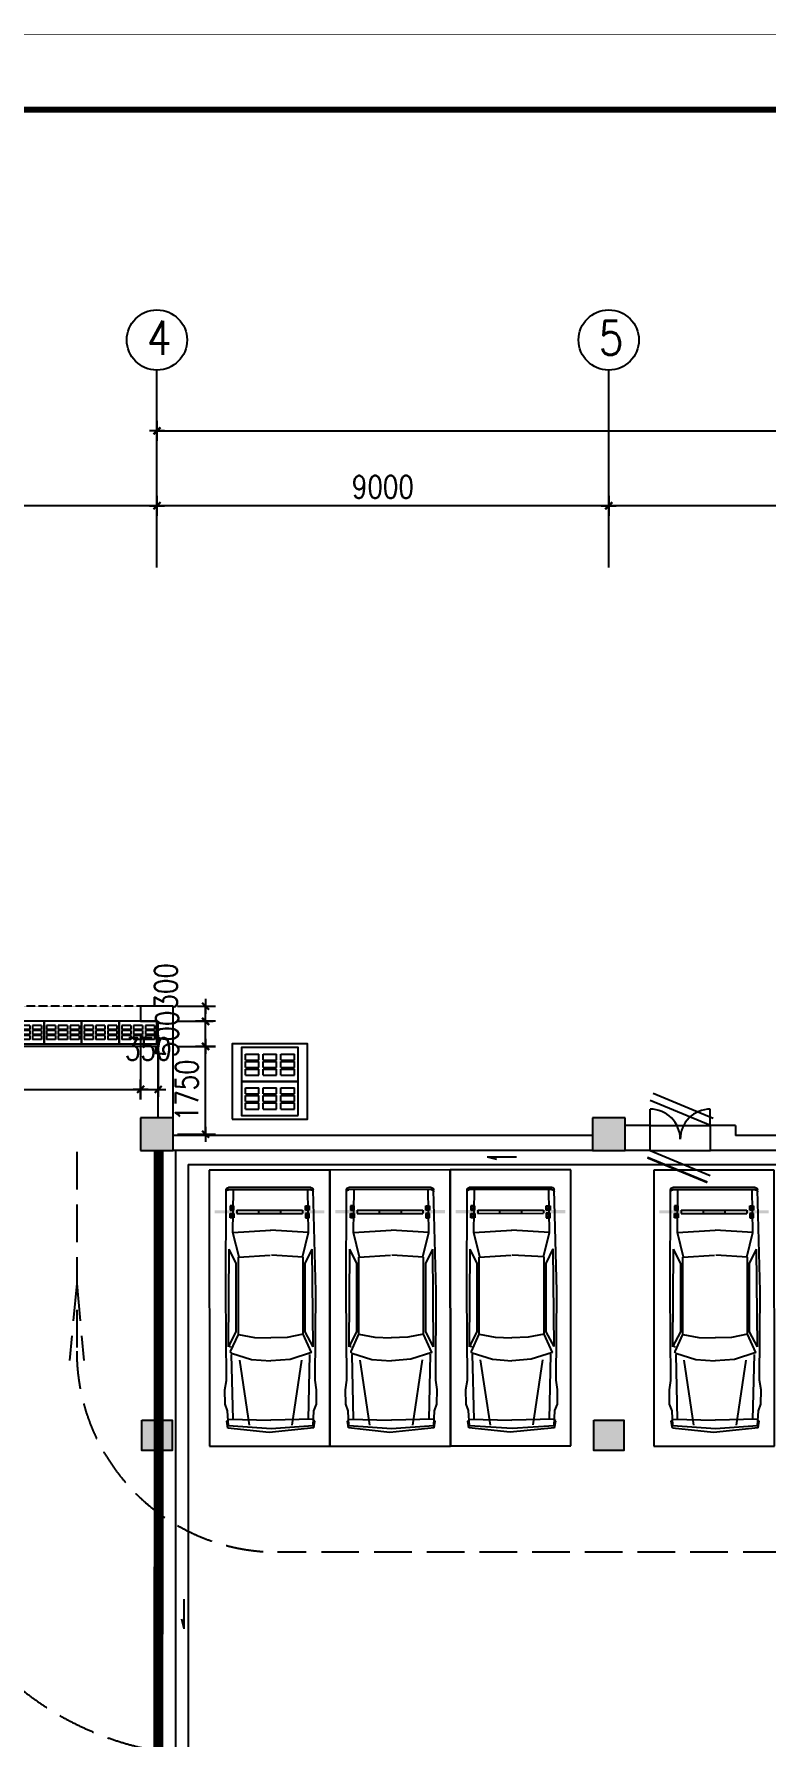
# Model space of a CAD drawing. Extents: x 953929 to 1132291, y -67290 to 107124.
# Drawn here: x 998695 to 1013275, y 73196 to 107124 of the extents above; entities that cross this region are included whole.
import ezdxf

# ---------------------------------------------------------------- set-up
doc = ezdxf.new("R2010")
doc.units = 0
doc.header["$MEASUREMENT"] = 0
doc.linetypes.add('ACAD_ISO02W100', pattern=[15, 12, -3])
doc.linetypes.add('DASH', pattern=[0.35, 0.25, -0.1])
doc.layers.get('0').update_dxf_attribs({"linetype": 'CONTINUOUS'})
doc.layers.get('DEFPOINTS').update_dxf_attribs({"linetype": 'CONTINUOUS'})
for name, color, linetype in [('2', 6, 'ACAD_ISO02W100'), ('BALCONY', 6, 'CONTINUOUS'), ('COLUMN', 4, 'CONTINUOUS'), ('DIM', 7, 'CONTINUOUS'), ('KWC', 253, 'CONTINUOUS'), ('SOLID_HATCH', 40, 'CONTINUOUS'), ('WALL', 1, 'CONTINUOUS'), ('WIN', 4, 'CONTINUOUS'), ('WINDOW', 254, 'CONTINUOUS'), ('WINDOWS', 4, 'CONTINUOUS')]:
    doc.layers.add(name, color=color, linetype=linetype)
doc.styles.add('DIM', font='', dxfattribs={"width": 0.75})
doc.styles.add('DIM_FONT', font='SIMPLEX.shx', dxfattribs={"width": 0.8})
doc.styles.get('DIM').set_extended_font_data('FangSong_GB2312')
doc.dimstyles.new('NORMAL', dxfattribs={"dimtxt": 450, "dimasz": 1, "dimexe": 150, "dimexo": 0, "dimgap": 150, "dimtad": 1, "dimdec": 0, "dimzin": 0, "dimdsep": 46, "dimtxsty": 'DIM_FONT', "dimblk1": '1', "dimblk2": '1', "dimsah": 1, "dimcen": 0, "dimclrd": 4, "dimclre": 4, "dimclrt": 4, "dimadec": 0, "dimazin": 0, "dimtfac": 1, "dimtdec": 0, "dimtmove": 0, "dimatfit": 3, "dimldrblk": '1', "dimfxl": 0, "dimtolj": 1, "dimtzin": 0, "dimarcsym": 0})

# ---------------------------------------------------------------- blocks, each defined once
blk = doc.blocks.new('1')
at = {"layer": 'DIM'}
for p, q in [((-150, 0), (150, 0)), ((0, -200), (0, 200))]:
    blk.add_line(p, q, dxfattribs=at)
at = {"layer": 'DIM', "const_width": 45}
blk.add_lwpolyline([(-71, -71), (71, 71)], dxfattribs=at)
blk = doc.blocks.new('*D86')
at = {"layer": 'DEFPOINTS', "color": 0}
for p in [(1010144, 97727), (1010144, 96498), (1019144, 96498)]:
    blk.add_point(p, dxfattribs=at)
at = {"layer": 'DIM', "color": 4}
for p, q in [((1010144, 96498), (1010144, 97877)), ((1019143, 97727), (1010145, 97727)), ((1019144, 96498), (1019144, 97877))]:
    blk.add_line(p, q, dxfattribs=at)
at = {"layer": 'DIM', "color": 4, "rotation": 180}
blk.add_blockref('1', (1010144, 97727), dxfattribs=at)
at = {"layer": 'DIM', "color": 4}
blk.add_blockref('1', (1019144, 97727), dxfattribs=at)
at = {"layer": 'DIM', "color": 4, "insert": (1014644, 98102), "char_height": 450, "attachment_point": 5, "style": 'DIM_FONT'}
blk.add_mtext('\\A1;9000', dxfattribs=at)
blk = doc.blocks.new('*D87')
at = {"layer": 'DEFPOINTS', "color": 0}
for p in [(1001144, 97727), (1001144, 96498), (1010144, 96498)]:
    blk.add_point(p, dxfattribs=at)
at = {"layer": 'DIM', "color": 4}
for p, q in [((1001144, 96498), (1001144, 97877)), ((1010143, 97727), (1001145, 97727)), ((1010144, 96498), (1010144, 97877))]:
    blk.add_line(p, q, dxfattribs=at)
at = {"layer": 'DIM', "color": 4, "rotation": 180}
blk.add_blockref('1', (1001144, 97727), dxfattribs=at)
at = {"layer": 'DIM', "color": 4}
blk.add_blockref('1', (1010144, 97727), dxfattribs=at)
at = {"layer": 'DIM', "color": 4, "insert": (1005644, 98102), "char_height": 450, "attachment_point": 5, "style": 'DIM_FONT'}
blk.add_mtext('\\A1;9000', dxfattribs=at)
blk = doc.blocks.new('*D84')
at = {"layer": 'DEFPOINTS', "color": 0}
for p in [(1123544, 99220), (1001144, 96498), (1123544, 96498)]:
    blk.add_point(p, dxfattribs=at)
at = {"layer": 'DIM', "color": 4}
for p, q in [((1001144, 96498), (1001144, 99370)), ((1001145, 99220), (1123543, 99220)), ((1123544, 96498), (1123544, 99370))]:
    blk.add_line(p, q, dxfattribs=at)
at = {"layer": 'DIM', "color": 4, "rotation": 180}
blk.add_blockref('1', (1001144, 99220), dxfattribs=at)
at = {"layer": 'DIM', "color": 4}
blk.add_blockref('1', (1123544, 99220), dxfattribs=at)
at = {"layer": 'DIM', "color": 4, "insert": (1062344, 99595), "char_height": 450, "attachment_point": 5, "style": 'DIM_FONT'}
blk.add_mtext('\\A1;122400', dxfattribs=at)
blk = doc.blocks.new('*D191')
at = {"layer": 'DEFPOINTS', "color": 0}
for p in [(1000819, 87180), (1001169, 87180), (1001169, 86098)]:
    blk.add_point(p, dxfattribs=at)
at = {"layer": 'DIM', "color": 4}
for p, q in [((1000819, 87180), (1000819, 85948)), ((1001169, 87180), (1001169, 85948)), ((1000820, 86098), (1001168, 86098))]:
    blk.add_line(p, q, dxfattribs=at)
at = {"layer": 'DIM', "color": 4, "rotation": 180}
blk.add_blockref('1', (1000819, 86098), dxfattribs=at)
at = {"layer": 'DIM', "color": 4}
blk.add_blockref('1', (1001169, 86098), dxfattribs=at)
at = {"layer": 'DIM', "color": 4, "insert": (1000969, 86903), "char_height": 450, "attachment_point": 5, "style": 'DIM_FONT'}
blk.add_mtext('\\A1;350', dxfattribs=at)
blk = doc.blocks.new('_fzh')
for p, q in [((-0.5, 0.5), (-0.5, -0.5)), ((0.5, 0.5), (-0.5, 0.5)), ((0.5, -0.5), (0.5, 0.5)), ((-0.5, -0.5), (0.5, -0.5))]:
    blk.add_line(p, q)
at = {"layer": 'SOLID_HATCH'}
blk.add_solid([(0.5, 0.5), (0.5, -0.5), (-0.5, 0.5), (-0.5, -0.5)], dxfattribs=at)
blk = doc.blocks.new('*D192')
at = {"layer": 'DEFPOINTS', "color": 0}
for p in [(994019, 87180), (1000819, 87180), (1000819, 86098)]:
    blk.add_point(p, dxfattribs=at)
at = {"layer": 'DIM', "color": 4}
for p, q in [((994019, 87180), (994019, 85948)), ((1000819, 87180), (1000819, 85948)), ((994020, 86098), (1000818, 86098))]:
    blk.add_line(p, q, dxfattribs=at)
at = {"layer": 'DIM', "color": 4, "rotation": 180}
blk.add_blockref('1', (994019, 86098), dxfattribs=at)
at = {"layer": 'DIM', "color": 4}
blk.add_blockref('1', (1000819, 86098), dxfattribs=at)
at = {"layer": 'DIM', "color": 4, "insert": (997419, 86473), "char_height": 450, "attachment_point": 5, "style": 'DIM_FONT'}
blk.add_mtext('\\A1;6800', dxfattribs=at)
blk = doc.blocks.new('A$C4B905A97')
at = {"layer": 'BALCONY'}
for p, q in [((50, 365), (230, 365)), ((50, 285), (50, 365)), ((50, 310), (50, 340)), ((50, 285), (230, 285)), ((50, 185), (50, 265)), ((50, 265), (230, 265)), ((50, 210), (50, 240)), ((230, 285), (230, 365)), ((230, 185), (230, 265)), ((285, 365), (465, 365)), ((285, 285), (285, 365)), ((285, 310), (285, 340)), ((285, 285), (465, 285)), ((285, 185), (285, 265)), ((285, 265), (465, 265)), ((285, 210), (285, 240)), ((465, 285), (465, 365)), ((465, 185), (465, 265)), ((520, 285), (520, 365)), ((520, 365), (700, 365)), ((520, 285), (700, 285)), ((520, 265), (700, 265)), ((520, 185), (520, 265)), ((700, 285), (700, 365)), ((700, 185), (700, 265)), ((50, 185), (230, 185)), ((50, 165), (230, 165)), ((50, 165), (230, 165)), ((50, 85), (50, 165)), ((50, 110), (50, 140)), ((50, 85), (230, 85)), ((230, 85), (230, 165)), ((285, 185), (465, 185)), ((285, 165), (465, 165)), ((285, 165), (465, 165)), ((285, 85), (285, 165)), ((285, 110), (285, 140)), ((285, 85), (465, 85)), ((465, 85), (465, 165)), ((520, 185), (700, 185)), ((520, 85), (520, 165)), ((520, 165), (700, 165)), ((520, 165), (700, 165)), ((520, 85), (700, 85)), ((700, 85), (700, 165))]:
    blk.add_line(p, q, dxfattribs=at)
at = {"layer": 'WINDOW'}
blk.add_lwpolyline([(750, 0), (750, 450), (0, 450), (0, 0)], close=True, dxfattribs=at)
blk = doc.blocks.new('M_A3PTU')
for p, q in [((-0.5, 0), (-0.499, -0.498)), ((0.5, 0), (0.499, -0.498))]:
    blk.add_line(p, q)
for centre, start, end in [((-0.498, -0.001), 269.885, 0.0763), ((0.498, -0.001), 179.9237, 270.115)]:
    blk.add_arc(centre, 0.498, start, end)
blk = doc.blocks.new('jing-1')
at = {"layer": 'WINDOW'}
blk.add_lwpolyline([(1000, 0), (1000, 1000), (0, 1000), (0, 0)], close=True, dxfattribs=at)
at = {"layer": 'WINDOW', "rotation": 90}
for p in [(500, 125), (950, 125)]:
    blk.add_blockref('A$C4B905A97', p, dxfattribs=at)
blk = doc.blocks.new('*D204')
at = {"layer": 'DEFPOINTS', "color": 0}
for p in [(992144, 97727), (992144, 96498), (1001144, 96498)]:
    blk.add_point(p, dxfattribs=at)
at = {"layer": 'DIM', "color": 4}
for p, q in [((992144, 96498), (992144, 97877)), ((1001143, 97727), (992145, 97727)), ((1001144, 96498), (1001144, 97877))]:
    blk.add_line(p, q, dxfattribs=at)
at = {"layer": 'DIM', "color": 4, "rotation": 180}
blk.add_blockref('1', (992144, 97727), dxfattribs=at)
at = {"layer": 'DIM', "color": 4}
blk.add_blockref('1', (1001144, 97727), dxfattribs=at)
at = {"layer": 'DIM', "color": 4, "insert": (996644, 98102), "char_height": 450, "attachment_point": 5, "style": 'DIM_FONT'}
blk.add_mtext('\\A1;9000', dxfattribs=at)
blk = doc.blocks.new('*D222')
at = {"layer": 'DEFPOINTS', "color": 0}
for p in [(1001552, 86954), (1002112, 86954), (1001552, 85204)]:
    blk.add_point(p, dxfattribs=at)
at = {"layer": 'DIM', "color": 4}
for p, q in [((1001552, 86954), (1002262, 86954)), ((1002112, 85205), (1002112, 86953)), ((1001552, 85204), (1002262, 85204))]:
    blk.add_line(p, q, dxfattribs=at)
for p, rotation in [((1002112, 86954), 90), ((1002112, 85204), 270)]:
    blk.add_blockref('1', p, dxfattribs=dict(at, rotation=rotation))
at = {"layer": 'DIM', "color": 4, "insert": (1001737, 86079), "char_height": 450, "attachment_point": 5, "rotation": 90, "style": 'DIM_FONT'}
blk.add_mtext('\\A1;1750', dxfattribs=at)
blk = doc.blocks.new('*D223')
at = {"layer": 'DEFPOINTS', "color": 0}
for p in [(1001552, 87454), (1002112, 87454), (1001552, 86954)]:
    blk.add_point(p, dxfattribs=at)
at = {"layer": 'DIM', "color": 4}
for p, q in [((1001552, 87454), (1002262, 87454)), ((1002112, 86955), (1002112, 87453)), ((1001552, 86954), (1002262, 86954))]:
    blk.add_line(p, q, dxfattribs=at)
for p, rotation in [((1002112, 87454), 90), ((1002112, 86954), 270)]:
    blk.add_blockref('1', p, dxfattribs=dict(at, rotation=rotation))
at = {"layer": 'DIM', "color": 4, "insert": (1001345, 87204), "char_height": 450, "attachment_point": 5, "rotation": 90, "style": 'DIM_FONT'}
blk.add_mtext('\\A1;500', dxfattribs=at)
blk = doc.blocks.new('*D221')
at = {"layer": 'DEFPOINTS', "color": 0}
for p in [(1001552, 87754), (1002112, 87754), (1001552, 87454)]:
    blk.add_point(p, dxfattribs=at)
at = {"layer": 'DIM', "color": 4}
for p, q in [((1001552, 87754), (1002262, 87754)), ((1002112, 87755), (1002112, 87756)), ((1002112, 87454), (1002112, 87754)), ((1001552, 87454), (1002262, 87454)), ((1002112, 87453), (1002112, 87452))]:
    blk.add_line(p, q, dxfattribs=at)
for p, rotation in [((1002112, 87754), 270), ((1002112, 87454), 90)]:
    blk.add_blockref('1', p, dxfattribs=dict(at, rotation=rotation))
at = {"layer": 'DIM', "color": 4, "insert": (1001322, 88150), "char_height": 450, "attachment_point": 5, "rotation": 90, "style": 'DIM_FONT'}
blk.add_mtext('\\A1;300', dxfattribs=at)
blk = doc.blocks.new('CW')
at = {"layer": 'KWC'}
h = blk.add_hatch(color=256, dxfattribs=at)
h.paths.add_polyline_path([(800, -546), (800, -109), (865, -109), (865, -546)])
h.paths.add_polyline_path([(799, -1419), (799, -982), (865, -982), (865, -1419)])
h.paths.add_polyline_path([(799, -2292), (799, -1855), (864, -1855), (864, -2292)])
h = blk.add_hatch(color=256, dxfattribs=at)
h.paths.add_polyline_path([(865, -412), (865, -488), (953, -488), (953, -412)])
h.paths.add_polyline_path([(800, -412), (800, -488), (712, -488), (712, -412)])
edge = h.paths.add_edge_path(flags=16)
edge.add_ellipse((756, -450), major_axis=(-10.2, 10.2), ratio=1, start_angle=-45.0335, end_angle=314.9665, ccw=False)
edge = h.paths.add_edge_path(flags=16)
edge.add_ellipse((909, -450), major_axis=(-10.2, 10.2), ratio=1, start_angle=-45.0335, end_angle=314.9665, ccw=False)
h = blk.add_hatch(color=256, dxfattribs=at)
h.paths.add_polyline_path([(864, -1989), (864, -1913), (952, -1913), (952, -1989)])
edge = h.paths.add_edge_path(flags=16)
edge.add_ellipse((908, -1951), major_axis=(-10.2, 10.2), ratio=1, start_angle=-45.0335, end_angle=314.9665, ccw=False)
edge = h.paths.add_edge_path(flags=16)
edge.add_ellipse((755, -1951), major_axis=(-10.2, 10.2), ratio=1, start_angle=-45.0335, end_angle=314.9665, ccw=False)
h.paths.add_polyline_path([(799, -1989), (799, -1913), (712, -1913), (712, -1989)])
for p, q in [((-1, -2400), (0, 0)), ((0, 0), (5500, -3)), ((2414, -328), (395, -334)), ((4190, -340), (2414, -328)), ((4377, -312), (4190, -340)), ((4665, -317), (4377, -312)), ((4796, -365), (4665, -317)), ((5500, -3), (5499, -2403)), ((349, -2022), (350, -379)), ((391, -2023), (392, -379)), ((1245, -471), (397, -483)), ((712, -488), (712, -412)), ((712, -412), (800, -412)), ((800, -488), (712, -488)), ((800, -546), (799, -1855)), ((800, -412), (800, -488)), ((800, -546), (865, -546)), ((865, -546), (864, -1855)), ((865, -412), (865, -488)), ((953, -412), (865, -412)), ((865, -488), (953, -488)), ((953, -488), (953, -412)), ((1245, -471), (1197, -1224)), ((1734, -592), (1245, -471)), ((3522, -383), (1576, -397)), ((1864, -537), (1576, -397)), ((1735, -578), (1696, -1211)), ((3273, -579), (1735, -578)), ((3226, -538), (1864, -537)), ((3522, -383), (3226, -538)), ((3615, -425), (3273, -579)), ((3273, -579), (3333, -897)), ((3646, -439), (3773, -838)), ((4970, -473), (3673, -445)), ((5082, -800), (3786, -605)), ((5098, -381), (4796, -365)), ((4966, -373), (4985, -1225)), ((5003, -350), (4985, -372)), ((5139, -372), (5003, -350)), ((5154, -1230), (5098, -381)), ((5227, -1193), (5139, -372)), ((799, -982), (865, -982)), ((3333, -897), (3345, -1224)), ((3773, -838), (3802, -1224)), ((1244, -1976), (1197, -1222)), ((1734, -1869), (1696, -1236)), ((3333, -1552), (3345, -1225)), ((3772, -1612), (3802, -1226)), ((4965, -2077), (4985, -1226)), ((5097, -2070), (5154, -1230)), ((5138, -2079), (5227, -1193)), ((799, -1419), (865, -1419)), ((3272, -1870), (3333, -1552)), ((3637, -2034), (3772, -1612)), ((5081, -1651), (3785, -1844)), ((1244, -1976), (396, -1962)), ((799, -1913), (712, -1913)), ((712, -1913), (712, -1989)), ((712, -1989), (799, -1989)), ((799, -1855), (864, -1855)), ((799, -1989), (799, -1913)), ((864, -1989), (864, -1913)), ((864, -1913), (952, -1913)), ((952, -1989), (864, -1989)), ((952, -1913), (952, -1989)), ((1733, -1855), (1244, -1976)), ((1863, -1910), (1575, -2050)), ((3272, -1870), (1734, -1869)), ((3225, -1911), (1863, -1910)), ((3521, -2067), (3225, -1911)), ((3637, -2034), (3272, -1870)), ((4969, -1977), (3672, -2005)), ((2413, -2120), (393, -2067)), ((3521, -2067), (1575, -2050)), ((4189, -2110), (2413, -2120)), ((4376, -2138), (4189, -2110)), ((4664, -2133), (4376, -2138)), ((4795, -2085), (4664, -2133)), ((5097, -2070), (4795, -2085)), ((5002, -2101), (4984, -2079)), ((5138, -2079), (5002, -2101)), ((5499, -2403), (-1, -2400))]:
    blk.add_line(p, q, dxfattribs=at)
for centre in [(756, -450), (909, -450), (755, -1951), (908, -1951)]:
    blk.add_circle(centre, 14.4, dxfattribs=at)
for centre, major_axis, start_param, end_param in [((395, -379), (-45, 0.4), -1.558913, 0.008145), ((437, -379), (-45, 0.1), -1.565717, 0.001342), ((3509, -415), (11.2, 0.7), -1.159955, 1.503276), ((3624, -446), (22.5, 0.3), 0.294791, 1.978353), ((3333, -1224), (7.95, 7.95), 5.46214, 5.532266), ((3791, -1225), (-7.95, 7.95), 3.84936, 4.003454), ((4974, -1225), (7.95, 7.95), 5.474521, 5.519885), ((394, -2022), (-45, 0.1), 0.002021, 1.546781), ((436, -2023), (-45, 0.1), 0.002021, 1.546781), ((3623, -2003), (22.5, 0.4), 4.270615, 5.954177)]:
    blk.add_ellipse(centre, major_axis=major_axis, ratio=1, start_param=start_param, end_param=end_param, dxfattribs=at)
at = {"layer": 'KWC', "linetype": 'Continuous', "style": 'DIM', "oblique": 360, "flags": 9}
for tag in ['YSIZE', 'XSIZE']:
    blk.add_attdef(tag, (5154, -1230), '', height=0.45, rotation=179.9665, dxfattribs=at)
blk = doc.blocks.new('A$C01856CDB')
at = {"layer": 'WIN'}
for q in [(588, 47), (189, 0)]:
    blk.add_line((0, 47), q, dxfattribs=at)
blk = doc.blocks.new('A$C445D01A8')
at = {"layer": 'WINDOW'}
blk.add_blockref('A$C01856CDB', (0, 0), dxfattribs=at)
blk = doc.blocks.new('A$C084E10F1')
at = {"layer": 'WINDOWS', "xscale": -1}
blk.add_blockref('A$C445D01A8', (588, 0), dxfattribs=at)

msp = doc.modelspace()

# ---------------------------------------------------------------- hatches: boundary and pattern name
at = {"layer": 'COLUMN'}
for points in [[(1000843.554, 78904.176), (1001443.554, 78904.176), (1001443.554, 79504.176), (1000843.554, 79504.176)], [(1009843.554, 78904.176), (1010443.554, 78904.176), (1010443.554, 79504.176), (1009843.554, 79504.176)]]:
    msp.add_hatch(color=256, dxfattribs=at).paths.add_polyline_path(points)

# ---------------------------------------------------------------- linework, layer by layer
for points, const_width in [([(1132285.366, -19031.938), (953935.366, -19031.938), (953935.366, 107118.062), (1132285.366, 107118.062)], 12), ([(1130785.366, 105618.062), (1130785.366, -17531.938), (957685.366, -17531.938), (957685.366, 105618.062)], 120)]:
    msp.add_lwpolyline(points, close=True, dxfattribs=dict(const_width=const_width))
at = {"layer": '2', "ltscale": 100, "const_width": 200}
msp.add_lwpolyline([(1001179.643, 84886.451), (1001171.42, 70804.176)], dxfattribs=at)
at = {"layer": 'COLUMN'}
for points in [[(1000843.554, 79504.176), (1001443.554, 79504.176), (1001443.554, 78904.176), (1000843.554, 78904.176)], [(1009843.554, 79504.176), (1010443.554, 79504.176), (1010443.554, 78904.176), (1009843.554, 78904.176)]]:
    msp.add_lwpolyline(points, close=True, dxfattribs=at)
at = {"layer": 'DIM'}
for p, q in [((1001143.554, 96497.937), (1001143.554, 100428.842)), ((1010143.554, 96497.937), (1010143.554, 100428.842))]:
    msp.add_line(p, q, dxfattribs=at)
for centre in [(1001143.554, 101028.842), (1010143.554, 101028.842)]:
    msp.add_circle(centre, 600, dxfattribs=at)
at = {"layer": 'WALL'}
for p, q in [((1001468.554, 87754.176), (1000818.554, 87754.176)), ((1000818.554, 87754.176), (1000818.554, 87454.176)), ((1001468.554, 85529.176), (1001468.554, 87754.176)), ((1000818.554, 87454.176), (1001168.554, 87454.176)), ((1001168.554, 85529.176), (1001168.554, 87454.176)), ((1009818.554, 85179.176), (1001468.554, 85179.176)), ((1010468.554, 85179.176), (1010468.554, 85379.176)), ((1010968.554, 85379.176), (1010468.554, 85379.176)), ((1010968.554, 84879.176), (1010968.554, 85379.176)), ((1012168.554, 84879.176), (1012168.554, 85379.176)), ((1012668.554, 85379.176), (1012168.554, 85379.176)), ((1012668.554, 85379.176), (1012668.554, 85179.176)), ((1018818.554, 85179.176), (1012668.554, 85179.176)), ((1009818.554, 84879.176), (1001468.554, 84879.176)), ((1010968.554, 84879.176), (1010468.554, 84879.176)), ((1010968.554, 84879.176), (1010468.554, 84879.176)), ((1018818.554, 84879.176), (1012168.554, 84879.176)), ((1012668.554, 84879.176), (1012168.554, 84879.176))]:
    msp.add_line(p, q, dxfattribs=at)
at = {"layer": 'WINDOW', "linetype": 'DASH'}
for p, q in [((1000818.554, 87754.176), (994018.554, 87754.176)), ((1001143.554, 87454.176), (994018.554, 87454.176)), ((1000818.554, 87454.176), (994868.554, 87454.176))]:
    msp.add_line(p, q, dxfattribs=at)
at = {"layer": 'WINDOW'}
for p, q in [((1001168.554, 86954.176), (993338.142, 86954.176)), ((1012168.554, 85379.176), (1010969.941, 85874.5)), ((1012225.842, 85517.805), (1011027.23, 86013.129)), ((1010968.554, 85379.176), (1012168.554, 85379.176)), ((1010968.554, 84879.176), (1012168.554, 84879.176)), ((1010968.554, 84879.176), (1012167.166, 84383.851))]:
    msp.add_line(p, q, dxfattribs=at)
at = {"layer": 'WINDOW', "const_width": 50}
msp.add_lwpolyline([(1010911.265, 84740.547), (1012109.878, 84245.222)], dxfattribs=at)
at = {"layer": 'WINDOWS', "color": 8, "linetype": 'DASH', "ltscale": 3000}
for p, q in [((999545.445, 84854.176), (999545.445, 80879.176)), ((999545.445, 82232.203), (999403.048, 80696.862)), ((999545.445, 82232.203), (999687.841, 80696.862)), ((1117518.554, 76879.176), (1003545.445, 76879.176))]:
    msp.add_line(p, q, dxfattribs=at)
at = {"layer": 'WINDOWS'}
for p, q in [((1001512.34, 84879.176), (1001514.305, 66754.176)), ((1001764.467, 84604.176), (1001764.467, 66754.176)), ((1001768.554, 84604.176), (1027593.554, 84604.176))]:
    msp.add_line(p, q, dxfattribs=at)
at = {"layer": 'WINDOWS', "color": 8, "linetype": 'DASH', "ltscale": 3000}
for centre, radius in [((1003545.445, 80879.176), 4000), ((1002192.631, 78829.176), 6000)]:
    msp.add_arc(centre, radius, 180, 270, dxfattribs=at)

# ---------------------------------------------------------------- block references
at = {"layer": 'COLUMN', "xscale": 650, "yscale": 650, "zscale": 650}
for p in [(1001143.554, 85204.176), (1010143.554, 85204.176)]:
    msp.add_blockref('_fzh', p, dxfattribs=at)
at = {"layer": 'KWC', "xscale": -1, "rotation": 90}
for p in [(1002186.851, 84490.099), (1004586.85, 84491.5), (1006986.85, 84492.902), (1011040.229, 84490.099)]:
    msp.add_blockref('CW', p, dxfattribs=at)
at = {"layer": 'WALL', "xscale": 1.5, "yscale": 1.5, "zscale": 1.5, "rotation": 270}
msp.add_blockref('jing-1', (1002643.226, 87004.176), dxfattribs=at)
at = {"layer": 'WINDOW', "rotation": 180}
for p in [(998893.554, 87454.176), (999643.554, 87454.176), (1000393.554, 87454.176), (1001143.554, 87454.176)]:
    msp.add_blockref('A$C4B905A97', p, dxfattribs=at)
at = {"layer": 'WINDOW', "xscale": 1200, "yscale": 1200, "zscale": 1200, "rotation": 180}
msp.add_blockref('M_A3PTU', (1011568.554, 85105.021), dxfattribs=at)
at = {"layer": 'WINDOWS', "xscale": -1}
msp.add_blockref('A$C084E10F1', (1008309.266, 84704.698), dxfattribs=at)
at = {"layer": 'WINDOWS', "rotation": 270}
msp.add_blockref('A$C084E10F1', (1001635.973, 75941.128), dxfattribs=at)

# ---------------------------------------------------------------- texts
at = {"layer": 'DIM', "style": 'DIM_FONT', "width": 0.85}
for s, p in [('4', (1000944.282, 100732.693)), ('5', (1009944.282, 100732.693))]:
    msp.add_text(s, height=675, dxfattribs=at).set_placement(p)

# ---------------------------------------------------------------- dimensions: what is measured, and where the dimension line sits
at = {"layer": 'DIM'}
for base, p1, p2, picture, middle in [((1123543.554, 99219.985), (1001143.554, 96497.937), (1123543.554, 96497.937), '*D84', (1062343.554, 99594.985)), ((992143.554, 97726.826), (1001143.554, 96497.937), (992143.554, 96497.937), '*D204', (996643.554, 98101.826)), ((1001143.554, 97726.826), (1010143.554, 96497.937), (1001143.554, 96497.937), '*D87', (1005643.554, 98101.826)), ((1010143.554, 97726.826), (1019143.554, 96497.937), (1010143.554, 96497.937), '*D86', (1014643.554, 98101.826))]:
    dim = msp.add_linear_dim(base=base, p1=p1, p2=p2, dimstyle='NORMAL', override={"dimtmove": 1}, dxfattribs=at)
    dim.commit()
    dim.dimension.update_dxf_attribs({"geometry": picture, "text_midpoint": middle})
for base, p1, p2, angle, picture, middle in [((1002111.544, 87754.176), (1001551.848, 87454.176), (1001551.848, 87754.176), 90, '*D221', (1001696.785, 88149.855)), ((1002111.544, 87454.176), (1001551.848, 86954.176), (1001551.848, 87454.176), 90, '*D223', (1001719.581, 87204.176)), ((1001168.554, 86098.26), (1000818.554, 87179.801), (1001168.554, 87179.801), 0, '*D191', (1000968.972, 86528.26))]:
    dim = msp.add_linear_dim(base=base, p1=p1, p2=p2, angle=angle, dimstyle='NORMAL', override={"dimtmove": 1}, dxfattribs=at)
    dim.commit()
    dim.dimension.update_dxf_attribs({"geometry": picture, "text_midpoint": middle, "dimtype": 161})
for p1, p2, distance, picture, middle in [((994018.554, 87179.801), (1000818.554, 87179.801), -1081.541, '*D192', (997418.554, 86473.26)), ((1001551.848, 85204.176), (1001551.848, 86954.176), -559.696, '*D222', (1001736.544, 86079.176))]:
    dim = msp.add_aligned_dim(p1=p1, p2=p2, distance=distance, dimstyle='NORMAL', override={"dimtmove": 1}, dxfattribs=at)
    dim.commit()
    dim.dimension.update_dxf_attribs({"geometry": picture, "text_midpoint": middle})

doc.saveas('drawing.dxf')
